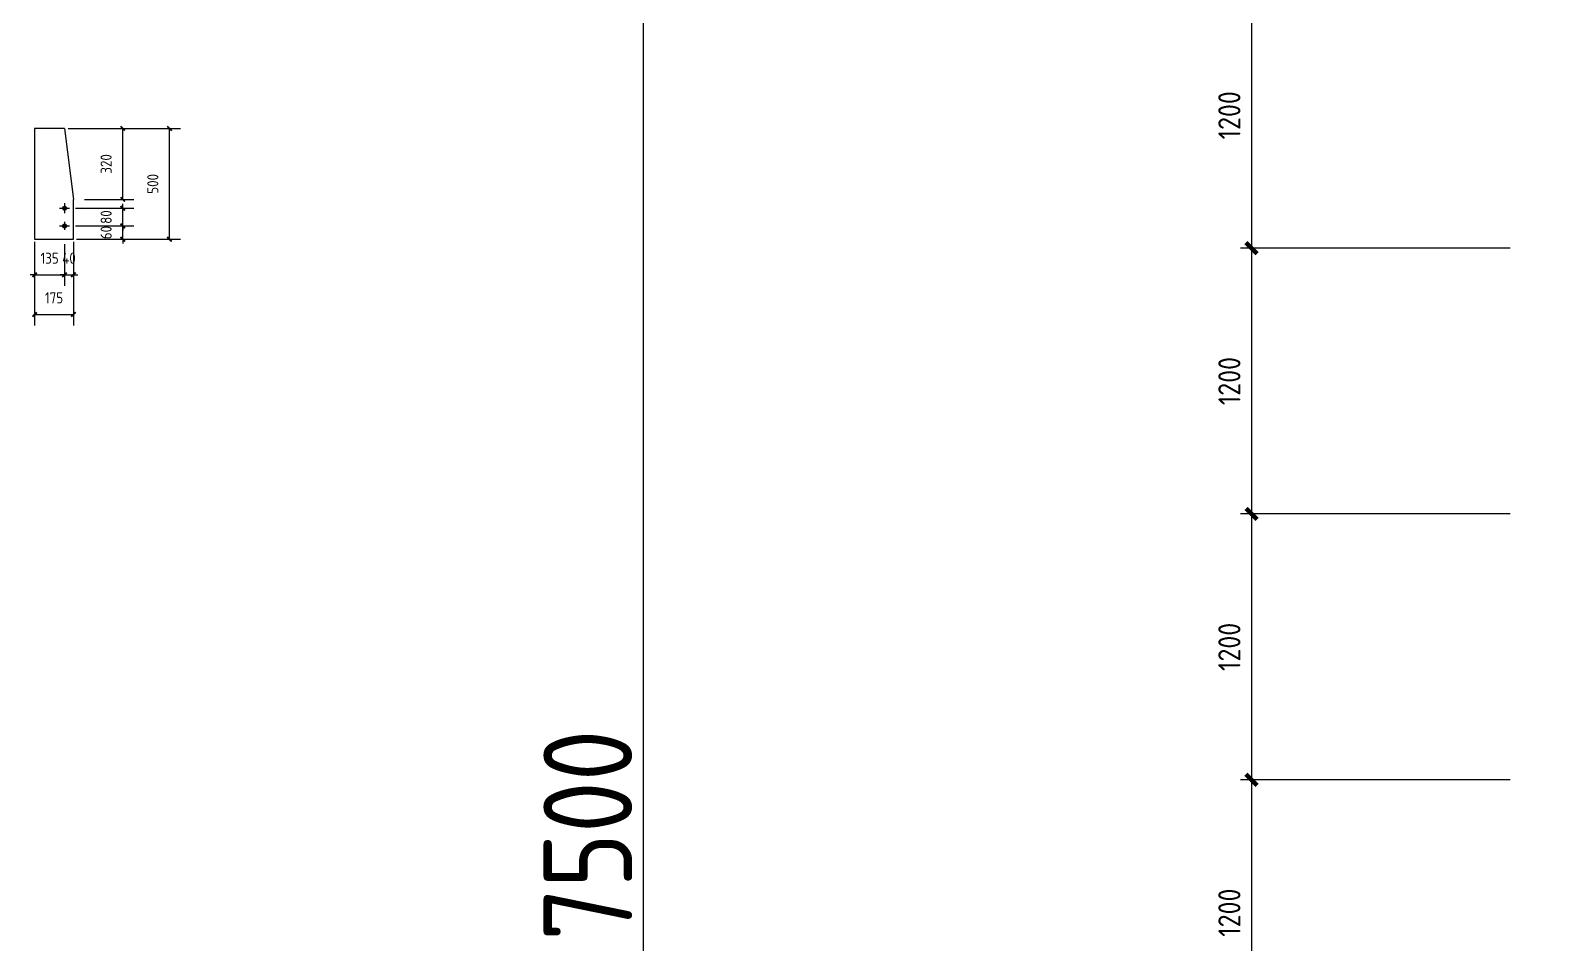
# Model space of a CAD drawing. Extents: x 33436 to 92603, y 25829 to 65035.
# Drawn here: x 33436 to 40253, y 34752 to 38877 of the extents above; entities that cross this region are included whole.
import ezdxf

# ---------------------------------------------------------------- set-up
doc = ezdxf.new("R2010")
doc.units = 0
doc.header["$LTSCALE"] = 1000
doc.header["$MEASUREMENT"] = 0
doc.styles.get("Standard").update_dxf_attribs({"font": 'gbenor.shx', "bigfont": 'gbcbig.shx'})
doc.dimstyles.get("Standard").update_dxf_attribs({"dimscale": 100, "dimtxt": 1, "dimasz": 0.5, "dimexe": 0.5, "dimexo": 0.5, "dimgap": 0.5, "dimtad": 1, "dimdec": 0, "dimzin": 0, "dimdsep": 46, "dimtxsty": 'Standard', "dimblk": 'ARCHTICK', "dimcen": 0, "dimadec": 0, "dimazin": 0, "dimtfac": 1, "dimtdec": 0, "dimtix": 1, "dimtmove": 2, "dimatfit": 3, "dimfxl": 1, "dimtolj": 1, "dimtzin": 0, "dimarcsym": 0})

# ---------------------------------------------------------------- blocks, each defined once
blk = doc.blocks.new('_ArchTick')
at = {"color": 0, "linetype": 'ByBlock', "const_width": 0.4}
blk.add_lwpolyline([(-0.5, -0.5), (0.5, 0.5)], dxfattribs=at)
blk = doc.blocks.new('*D3')
at = {"color": 0, "lineweight": -2}
for p, q in [((38165.1, 38992.4), (36152.2, 38992.4)), ((36202.2, 38992.4), (36202.2, 31492.4)), ((39997.7, 31492.4), (36152.2, 31492.4))]:
    blk.add_line(p, q, dxfattribs=at)
at = {"layer": 'Defpoints', "color": 0}
for p in [(38215.1, 38992.4), (36202.2, 31492.4), (40047.7, 31492.4)]:
    blk.add_point(p, dxfattribs=at)
at = {"color": 0, "lineweight": -2, "xscale": 50, "yscale": 50, "zscale": 50}
for p, rotation in [((36202.2, 38992.4), 90), ((36202.2, 31492.4), 270)]:
    blk.add_blockref('_ArchTick', p, dxfattribs=dict(at, rotation=rotation))
at = {"color": 0, "insert": (35952.2, 35242.4), "char_height": 400, "attachment_point": 5, "rotation": 90}
blk.add_mtext('\\A1;7500', dxfattribs=at)
blk = doc.blocks.new('*D129')
at = {"color": 0, "lineweight": -2}
for p, q in [((33456.1, 37921.4), (33456.1, 37543.1)), ((33631.1, 37921.4), (33631.1, 37543.1)), ((33456.1, 37593.1), (33631.1, 37593.1))]:
    blk.add_line(p, q, dxfattribs=at)
at = {"layer": 'Defpoints', "color": 0}
for p in [(33456.1, 37971.4), (33631.1, 37971.4), (33631.1, 37593.1)]:
    blk.add_point(p, dxfattribs=at)
at = {"color": 0, "lineweight": -2, "xscale": 20, "yscale": 20, "zscale": 20, "rotation": 180}
blk.add_blockref('_ArchTick', (33456.1, 37593.1), dxfattribs=at)
at = {"color": 0, "lineweight": -2, "xscale": 20, "yscale": 20, "zscale": 20}
blk.add_blockref('_ArchTick', (33631.1, 37593.1), dxfattribs=at)
at = {"color": 0, "insert": (33543.6, 37668.1), "char_height": 50, "attachment_point": 5}
blk.add_mtext('\\A1;175', dxfattribs=at)
blk = doc.blocks.new('*D130')
at = {"color": 0, "lineweight": -2}
for p, q in [((33456.1, 37910.7), (33456.1, 37722.2)), ((33591.1, 37910.7), (33591.1, 37722.2)), ((33456.1, 37772.2), (33436.1, 37772.2)), ((33456.1, 37772.2), (33591.1, 37772.2)), ((33591.1, 37772.2), (33611.1, 37772.2))]:
    blk.add_line(p, q, dxfattribs=at)
at = {"layer": 'Defpoints', "color": 0}
for p in [(33456.1, 37960.7), (33591.1, 37960.7), (33591.1, 37772.2)]:
    blk.add_point(p, dxfattribs=at)
at = {"color": 0, "lineweight": -2, "xscale": 20, "yscale": 20, "zscale": 20}
blk.add_blockref('_ArchTick', (33456.1, 37772.2), dxfattribs=at)
at = {"color": 0, "lineweight": -2, "xscale": 20, "yscale": 20, "zscale": 20, "rotation": 180}
blk.add_blockref('_ArchTick', (33591.1, 37772.2), dxfattribs=at)
at = {"color": 0, "insert": (33523.6, 37847.2), "char_height": 50, "attachment_point": 5}
blk.add_mtext('\\A1;135', dxfattribs=at)
blk = doc.blocks.new('*D131')
at = {"color": 0, "lineweight": -2}
for p, q in [((33591.1, 37910.7), (33591.1, 37722.2)), ((33631.1, 37906.6), (33631.1, 37722.2)), ((33591.1, 37772.2), (33571.1, 37772.2)), ((33591.1, 37772.2), (33631.1, 37772.2)), ((33631.1, 37772.2), (33651.1, 37772.2))]:
    blk.add_line(p, q, dxfattribs=at)
at = {"layer": 'Defpoints', "color": 0}
for p in [(33591.1, 37960.7), (33631.1, 37956.6), (33631.1, 37772.2)]:
    blk.add_point(p, dxfattribs=at)
at = {"color": 0, "lineweight": -2, "xscale": 20, "yscale": 20, "zscale": 20}
blk.add_blockref('_ArchTick', (33591.1, 37772.2), dxfattribs=at)
at = {"color": 0, "lineweight": -2, "xscale": 20, "yscale": 20, "zscale": 20, "rotation": 180}
blk.add_blockref('_ArchTick', (33631.1, 37772.2), dxfattribs=at)
at = {"color": 0, "insert": (33611.1, 37847.2), "char_height": 50, "attachment_point": 5}
blk.add_mtext('\\A1;40', dxfattribs=at)
blk = doc.blocks.new('*D136')
at = {"color": 0, "lineweight": -2}
for p, q in [((40115.5, 39092.4), (38897.8, 39092.4)), ((38947.8, 39092.4), (38947.8, 37892.4)), ((40115.5, 37892.4), (38897.8, 37892.4))]:
    blk.add_line(p, q, dxfattribs=at)
at = {"layer": 'Defpoints', "color": 0}
for p in [(40165.5, 39092.4), (38947.8, 37892.4), (40165.5, 37892.4)]:
    blk.add_point(p, dxfattribs=at)
at = {"color": 0, "lineweight": -2, "xscale": 50, "yscale": 50, "zscale": 50}
for p, rotation in [((38947.8, 39092.4), 90), ((38947.8, 37892.4), 270)]:
    blk.add_blockref('_ArchTick', p, dxfattribs=dict(at, rotation=rotation))
at = {"color": 0, "insert": (38847.8, 38492.4), "char_height": 100, "attachment_point": 5, "rotation": 90}
blk.add_mtext('\\A1;1200', dxfattribs=at)
blk = doc.blocks.new('*D137')
at = {"color": 0, "lineweight": -2}
for p, q in [((40115.5, 37892.4), (38897.8, 37892.4)), ((38947.8, 37892.4), (38947.8, 36692.4)), ((40115.5, 36692.4), (38897.8, 36692.4))]:
    blk.add_line(p, q, dxfattribs=at)
at = {"layer": 'Defpoints', "color": 0}
for p in [(40165.5, 37892.4), (38947.8, 36692.4), (40165.5, 36692.4)]:
    blk.add_point(p, dxfattribs=at)
at = {"color": 0, "lineweight": -2, "xscale": 50, "yscale": 50, "zscale": 50}
for p, rotation in [((38947.8, 37892.4), 90), ((38947.8, 36692.4), 270)]:
    blk.add_blockref('_ArchTick', p, dxfattribs=dict(at, rotation=rotation))
at = {"color": 0, "insert": (38847.8, 37292.4), "char_height": 100, "attachment_point": 5, "rotation": 90}
blk.add_mtext('\\A1;1200', dxfattribs=at)
blk = doc.blocks.new('*D138')
at = {"color": 0, "lineweight": -2}
for p, q in [((40115.5, 36692.4), (38897.8, 36692.4)), ((38947.8, 36692.4), (38947.8, 35492.4)), ((40115.5, 35492.4), (38897.8, 35492.4))]:
    blk.add_line(p, q, dxfattribs=at)
at = {"layer": 'Defpoints', "color": 0}
for p in [(40165.5, 36692.4), (38947.8, 35492.4), (40165.5, 35492.4)]:
    blk.add_point(p, dxfattribs=at)
at = {"color": 0, "lineweight": -2, "xscale": 50, "yscale": 50, "zscale": 50}
for p, rotation in [((38947.8, 36692.4), 90), ((38947.8, 35492.4), 270)]:
    blk.add_blockref('_ArchTick', p, dxfattribs=dict(at, rotation=rotation))
at = {"color": 0, "insert": (38847.8, 36092.4), "char_height": 100, "attachment_point": 5, "rotation": 90}
blk.add_mtext('\\A1;1200', dxfattribs=at)
blk = doc.blocks.new('*D139')
at = {"color": 0, "lineweight": -2}
for p, q in [((40115.5, 35492.4), (38897.8, 35492.4)), ((38947.8, 35492.4), (38947.8, 34292.4)), ((40203.1, 34292.4), (38897.8, 34292.4))]:
    blk.add_line(p, q, dxfattribs=at)
at = {"layer": 'Defpoints', "color": 0}
for p in [(40165.5, 35492.4), (38947.8, 34292.4), (40253.1, 34292.4)]:
    blk.add_point(p, dxfattribs=at)
at = {"color": 0, "lineweight": -2, "xscale": 50, "yscale": 50, "zscale": 50}
for p, rotation in [((38947.8, 35492.4), 90), ((38947.8, 34292.4), 270)]:
    blk.add_blockref('_ArchTick', p, dxfattribs=dict(at, rotation=rotation))
at = {"color": 0, "insert": (38847.8, 34892.4), "char_height": 100, "attachment_point": 5, "rotation": 90}
blk.add_mtext('\\A1;1200', dxfattribs=at)
blk = doc.blocks.new('*D144')
at = {"color": 0, "lineweight": -2}
for p, q in [((33641.1, 37992.9), (33903.7, 37992.9)), ((33853.7, 37992.9), (33853.7, 38012.9)), ((33853.7, 37932.9), (33853.7, 37992.9)), ((33644.4, 37932.9), (33903.7, 37932.9)), ((33853.7, 37932.9), (33853.7, 37912.9))]:
    blk.add_line(p, q, dxfattribs=at)
at = {"layer": 'Defpoints', "color": 0}
for p in [(33591.1, 37992.9), (33853.7, 37992.9), (33594.4, 37932.9)]:
    blk.add_point(p, dxfattribs=at)
at = {"color": 0, "lineweight": -2, "xscale": 20, "yscale": 20, "zscale": 20}
for p, rotation in [((33853.7, 37992.9), 270), ((33853.7, 37932.9), 90)]:
    blk.add_blockref('_ArchTick', p, dxfattribs=dict(at, rotation=rotation))
at = {"color": 0, "insert": (33778.7, 37962.9), "char_height": 50, "attachment_point": 5, "rotation": 90}
blk.add_mtext('\\A1;60', dxfattribs=at)
blk = doc.blocks.new('*D145')
at = {"color": 0, "lineweight": -2}
for p, q in [((33641.1, 38072.9), (33903.7, 38072.9)), ((33853.7, 38072.9), (33853.7, 38092.9)), ((33853.7, 37992.9), (33853.7, 38072.9)), ((33641.1, 37992.9), (33903.7, 37992.9)), ((33853.7, 37992.9), (33853.7, 37972.9))]:
    blk.add_line(p, q, dxfattribs=at)
at = {"layer": 'Defpoints', "color": 0}
for p in [(33591.1, 38072.9), (33853.7, 38072.9), (33591.1, 37992.9)]:
    blk.add_point(p, dxfattribs=at)
at = {"color": 0, "lineweight": -2, "xscale": 20, "yscale": 20, "zscale": 20}
for p, rotation in [((33853.7, 38072.9), 270), ((33853.7, 37992.9), 90)]:
    blk.add_blockref('_ArchTick', p, dxfattribs=dict(at, rotation=rotation))
at = {"color": 0, "insert": (33778.7, 38032.9), "char_height": 50, "attachment_point": 5, "rotation": 90}
blk.add_mtext('\\A1;80', dxfattribs=at)
blk = doc.blocks.new('*D147')
at = {"color": 0, "lineweight": -2}
for p, q in [((33606.8, 38432.9), (33903.7, 38432.9)), ((33853.7, 38112.9), (33853.7, 38432.9)), ((33681.1, 38112.9), (33903.7, 38112.9))]:
    blk.add_line(p, q, dxfattribs=at)
at = {"layer": 'Defpoints', "color": 0}
for p in [(33556.8, 38432.9), (33853.7, 38432.9), (33631.1, 38112.9)]:
    blk.add_point(p, dxfattribs=at)
at = {"color": 0, "lineweight": -2, "xscale": 20, "yscale": 20, "zscale": 20}
for p, rotation in [((33853.7, 38432.9), 90), ((33853.7, 38112.9), 270)]:
    blk.add_blockref('_ArchTick', p, dxfattribs=dict(at, rotation=rotation))
at = {"color": 0, "insert": (33778.7, 38272.9), "char_height": 50, "attachment_point": 5, "rotation": 90}
blk.add_mtext('\\A1;320', dxfattribs=at)
blk = doc.blocks.new('*D148')
at = {"color": 0, "lineweight": -2}
for p, q in [((33606.8, 38432.9), (34114.4, 38432.9)), ((34064.4, 37932.9), (34064.4, 38432.9)), ((33644.4, 37932.9), (34114.4, 37932.9))]:
    blk.add_line(p, q, dxfattribs=at)
at = {"layer": 'Defpoints', "color": 0}
for p in [(33556.8, 38432.9), (34064.4, 38432.9), (33594.4, 37932.9)]:
    blk.add_point(p, dxfattribs=at)
at = {"color": 0, "lineweight": -2, "xscale": 20, "yscale": 20, "zscale": 20}
for p, rotation in [((34064.4, 38432.9), 90), ((34064.4, 37932.9), 270)]:
    blk.add_blockref('_ArchTick', p, dxfattribs=dict(at, rotation=rotation))
at = {"color": 0, "insert": (33989.4, 38182.9), "char_height": 50, "attachment_point": 5, "rotation": 90}
blk.add_mtext('\\A1;500', dxfattribs=at)

msp = doc.modelspace()

# ---------------------------------------------------------------- hatches: boundary and pattern name
h = msp.add_hatch()
h.set_pattern_fill('ANSI31', color=256, scale=2, style=0)
h.set_pattern_definition([(45, (0, 80), (-2.24506403, 2.24506403), [])])
edge = h.paths.add_edge_path()
edge.add_arc((33591.1, 38072.9), 9, 180, 270)
edge.add_line((33591.1, 38063.9), (33591.1, 38072.9))
edge.add_line((33591.1, 38072.9), (33582.1, 38072.9))
edge = h.paths.add_edge_path()
edge.add_arc((33591.1, 38072.9), 9, 270, 360)
edge.add_line((33600.1, 38072.9), (33591.1, 38072.9))
edge.add_line((33591.1, 38072.9), (33591.1, 38063.9))
edge = h.paths.add_edge_path()
edge.add_arc((33591.1, 38072.9), 9, 0, 90)
edge.add_line((33591.1, 38081.9), (33591.1, 38072.9))
edge.add_line((33591.1, 38072.9), (33600.1, 38072.9))
edge = h.paths.add_edge_path()
edge.add_arc((33591.1, 38072.9), 9, 90, 180)
edge.add_line((33582.1, 38072.9), (33591.1, 38072.9))
edge.add_line((33591.1, 38072.9), (33591.1, 38081.9))
h = msp.add_hatch()
h.set_pattern_fill('ANSI31', color=256, scale=2, style=0)
h.set_pattern_definition([(45, (0, 0), (-2.24506403, 2.24506403), [])])
edge = h.paths.add_edge_path()
edge.add_arc((33591.1, 37992.9), 9, 180, 270)
edge.add_line((33591.1, 37983.9), (33591.1, 37992.9))
edge.add_line((33591.1, 37992.9), (33582.1, 37992.9))
edge = h.paths.add_edge_path()
edge.add_arc((33591.1, 37992.9), 9, 270, 360)
edge.add_line((33600.1, 37992.9), (33591.1, 37992.9))
edge.add_line((33591.1, 37992.9), (33591.1, 37983.9))
edge = h.paths.add_edge_path()
edge.add_arc((33591.1, 37992.9), 9, 0, 90)
edge.add_line((33591.1, 38001.9), (33591.1, 37992.9))
edge.add_line((33591.1, 37992.9), (33600.1, 37992.9))
edge = h.paths.add_edge_path()
edge.add_arc((33591.1, 37992.9), 9, 90, 180)
edge.add_line((33582.1, 37992.9), (33591.1, 37992.9))
edge.add_line((33591.1, 37992.9), (33591.1, 38001.9))

# ---------------------------------------------------------------- linework, layer by layer
for p, q in [((33591.1, 38432.9), (33456.1, 38432.9)), ((33456.1, 38432.9), (33456.1, 37932.9)), ((33591.1, 38432.9), (33631.1, 38112.9)), ((33631.1, 37932.9), (33631.1, 38112.9)), ((33568.1, 38072.9), (33614.1, 38072.9)), ((33573.1, 38072.9), (33609.1, 38072.9)), ((33591.1, 38095.9), (33591.1, 38049.9)), ((33591.1, 38090.9), (33591.1, 38054.9)), ((33591.1, 38090.9), (33591.1, 38054.9)), ((33568.1, 37992.9), (33614.1, 37992.9)), ((33591.1, 38010.9), (33591.1, 37974.9)), ((33591.1, 38010.9), (33591.1, 37974.9)), ((33456.1, 37932.9), (33631.1, 37932.9))]:
    msp.add_line(p, q)
for centre in [(33591.1, 38072.9), (33591.1, 37992.9)]:
    msp.add_circle(centre, 9)

# ---------------------------------------------------------------- dimensions: what is measured, and where the dimension line sits
for base, p1, p2, picture, middle in [((38947.8, 37892.4), (40165.5, 39092.4), (40165.5, 37892.4), '*D136', (38847.8, 38492.4)), ((38947.8, 36692.4), (40165.5, 37892.4), (40165.5, 36692.4), '*D137', (38847.8, 37292.4)), ((38947.8, 35492.4), (40165.5, 36692.4), (40165.5, 35492.4), '*D138', (38847.8, 36092.4)), ((38947.8, 34292.4), (40165.5, 35492.4), (40253.1, 34292.4), '*D139', (38847.8, 34892.4))]:
    dim = msp.add_linear_dim(base=base, p1=p1, p2=p2, angle=90, dimstyle='Standard')
    dim.commit()
    dim.dimension.update_dxf_attribs({"geometry": picture, "text_midpoint": middle})
for base, p1, p2, override, picture, middle in [((36202.2, 31492.4), (38215.1, 38992.4), (40047.7, 31492.4), {"dimtxt": 4}, '*D3', (35952.2, 35242.4)), ((33853.7, 38432.9), (33631.1, 38112.9), (33556.8, 38432.9), {"dimtxt": 0.5, "dimasz": 0.2}, '*D147', (33778.7, 38272.9)), ((34064.4, 38432.9), (33594.4, 37932.9), (33556.8, 38432.9), {"dimtxt": 0.5, "dimasz": 0.2}, '*D148', (33989.4, 38182.9)), ((33853.7, 38072.9), (33591.1, 37992.9), (33591.1, 38072.9), {"dimtxt": 0.5, "dimasz": 0.2}, '*D145', (33778.7, 38032.9)), ((33853.7, 37992.9), (33594.4, 37932.9), (33591.1, 37992.9), {"dimtxt": 0.5, "dimasz": 0.2}, '*D144', (33778.7, 37962.9))]:
    dim = msp.add_linear_dim(base=base, p1=p1, p2=p2, angle=90, dimstyle='Standard', override=override)
    dim.commit()
    dim.dimension.update_dxf_attribs({"geometry": picture, "text_midpoint": middle})
for base, p1, p2, picture, middle in [((33631.1, 37593.1), (33456.1, 37971.4), (33631.1, 37971.4), '*D129', (33543.6, 37668.1)), ((33591.1, 37772.2), (33456.1, 37960.7), (33591.1, 37960.7), '*D130', (33523.6, 37847.2)), ((33631.1, 37772.2), (33591.1, 37960.7), (33631.1, 37956.6), '*D131', (33611.1, 37847.2))]:
    dim = msp.add_linear_dim(base=base, p1=p1, p2=p2, dimstyle='Standard', override={"dimtxt": 0.5, "dimasz": 0.2})
    dim.commit()
    dim.dimension.update_dxf_attribs({"geometry": picture, "text_midpoint": middle})

doc.saveas('drawing.dxf')
